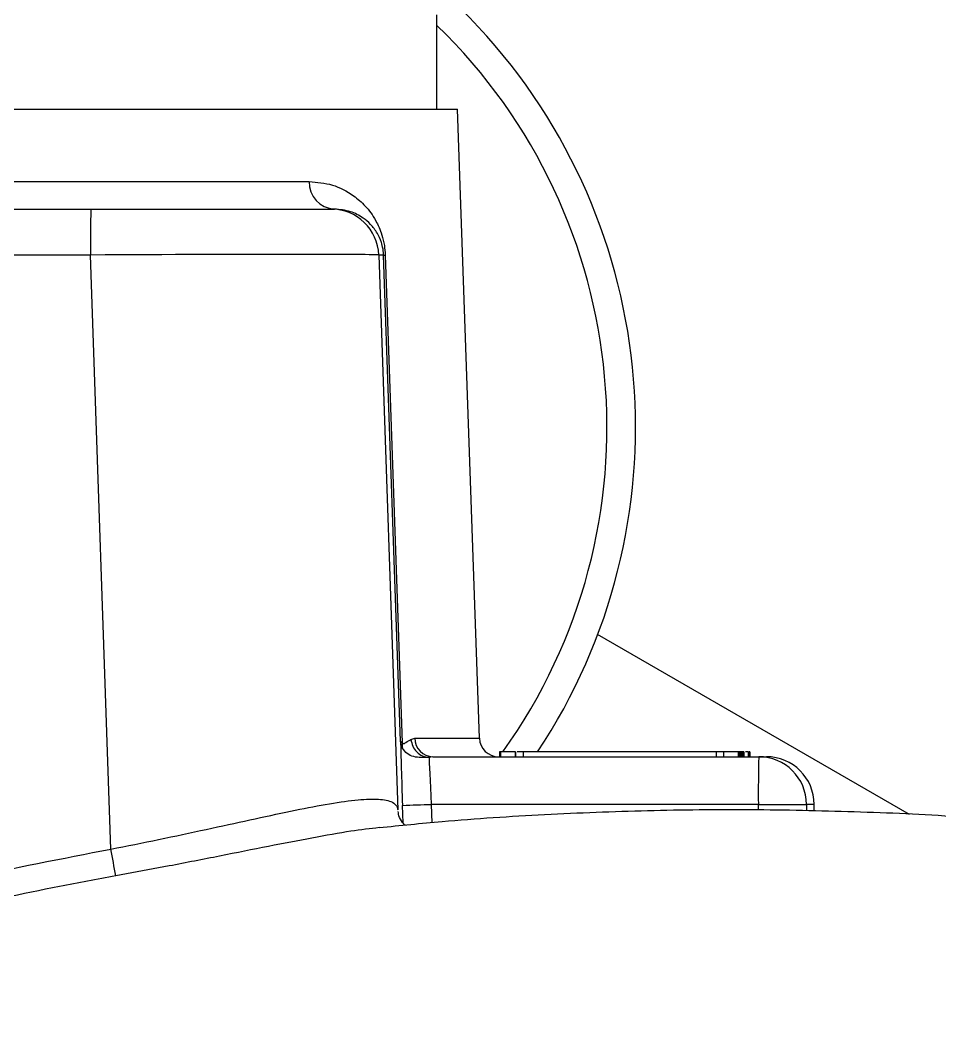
# Model space of a CAD drawing. Header units: millimetres. Extents: x 10469 to 13094, y 11322 to 13178.
# Drawn here: x 12488.2 to 12584.7, y 12794.9 to 12900.9 of the extents above; entities that cross this region are included whole.
import ezdxf

# ---------------------------------------------------------------- set-up
doc = ezdxf.new("R2010")
doc.units = ezdxf.units.MM

msp = doc.modelspace()

# ---------------------------------------------------------------- linework, layer by layer
at = {"color": 7, "linetype": 'Continuous', "lineweight": 25}
for p, q in [((12531.919, 12891.554), (12531.919, 12901.424)), ((12283.546, 12891.554), (12534.072, 12891.554)), ((12536.378, 12825.507), (12534.072, 12891.554)), ((12455.777, 12883.949), (12518.512, 12883.949)), ((12457.046, 12881.054), (12495.609, 12881.054)), ((12495.609, 12881.054), (12520.823, 12881.054)), ((12520.823, 12881.054), (12521.162, 12881.054)), ((12495.562, 12876.229), (12437.098, 12876.229)), ((12497.719, 12813.877), (12495.562, 12876.229)), ((12525.82, 12876.229), (12527.835, 12817.985)), ((12526.324, 12876.229), (12525.82, 12876.229)), ((12528.103, 12825.221), (12526.324, 12876.229)), ((12581.511, 12817.497), (12548.785, 12836.392)), ((12529.195, 12825.392), (12529.6, 12825.507)), ((12529.6, 12825.507), (12536.378, 12825.507)), ((12538.5, 12824.076), (12538.5, 12823.576)), ((12538.596, 12824.076), (12538.5, 12824.076)), ((12538.596, 12824.076), (12538.596, 12823.576)), ((12540.132, 12824.076), (12538.596, 12824.076)), ((12540.132, 12824.076), (12540.132, 12823.576)), ((12540.148, 12824.076), (12540.132, 12824.076)), ((12540.148, 12824.076), (12540.148, 12823.576)), ((12540.954, 12824.076), (12540.954, 12823.576)), ((12561.232, 12824.076), (12540.954, 12824.076)), ((12561.232, 12824.076), (12561.232, 12823.576)), ((12561.994, 12824.076), (12561.994, 12823.576)), ((12563.529, 12824.076), (12561.994, 12824.076)), ((12563.529, 12824.076), (12563.529, 12823.576)), ((12563.653, 12824.076), (12563.529, 12824.076)), ((12563.653, 12824.076), (12563.653, 12823.576)), ((12563.73, 12824.076), (12563.653, 12824.076)), ((12563.73, 12824.076), (12563.73, 12823.576)), ((12563.813, 12824.076), (12563.73, 12824.076)), ((12563.813, 12824.076), (12563.813, 12823.576)), ((12563.828, 12824.076), (12563.813, 12824.076)), ((12563.828, 12824.076), (12563.828, 12823.576)), ((12563.934, 12824.076), (12563.828, 12824.076)), ((12563.934, 12824.076), (12563.934, 12823.576)), ((12564.011, 12824.076), (12563.934, 12824.076)), ((12564.011, 12824.076), (12564.011, 12823.576)), ((12564.13, 12824.076), (12564.011, 12824.076)), ((12564.13, 12824.076), (12564.13, 12823.576)), ((12564.585, 12824.076), (12564.585, 12823.576)), ((12564.646, 12824.076), (12564.646, 12823.576)), ((12564.765, 12824.076), (12564.646, 12824.076)), ((12564.765, 12824.076), (12564.765, 12823.576)), ((12531.501, 12823.576), (12531.093, 12823.495)), ((12531.501, 12823.576), (12565.691, 12823.576)), ((12565.691, 12823.576), (12566.494, 12823.576)), ((12528.368, 12816.646), (12528.304, 12818.472)), ((12565.645, 12818.576), (12531.33, 12818.576)), ((12531.33, 12818.576), (12531.397, 12816.643)), ((12565.645, 12818.576), (12570.691, 12818.576)), ((12565.645, 12817.981), (12565.645, 12818.576)), ((12571.493, 12818.576), (12570.691, 12818.576)), ((12570.691, 12818.576), (12570.691, 12817.881)), ((12571.493, 12817.865), (12571.493, 12818.576)), ((12503.824, 12812.11), (12498.218, 12811.068))]:
    msp.add_line(p, q, dxfattribs=at)
at = {"color": 7, "linetype": 'Continuous', "lineweight": 25, "flags": 128}
msp.add_lwpolyline([(12526.502, 12876.229), (12526.711, 12870.232), (12527.546, 12846.247), (12528.285, 12825.039)], dxfattribs=at)
at = {"color": 7, "linetype": 'Continuous', "lineweight": 25}
for centre, radius, start, end in [((12491.044, 12858.182), 230, 0, 169.16329), ((12491.044, 12858.182), 210, 353.04862, 87.41373), ((12491.044, 12858.182), 61.716, 326.45296, 119.33475), ((12491.044, 12858.182), 58.716, 324.48916, 45.88125), ((12521.339, 12883.876), 2.828, 178.52133, 266.41162), ((12624.355, 12877.407), 128.798, 178.37751, 180.52437), ((12520.823, 12876.054), 5, 1.99872, 89.99883), ((12526.413, 12878.373), 2.147, 267.62542, 272.37458), ((12529.855, 12824.807), 1.587, 171.57287, 191.82511), ((12531.549, 12825.525), 1.949, 180.53014, 268.59074), ((12538.377, 12825.576), 2, 182, 270), ((12700.75, 12819.826), 135.111, 178.40951, 180.53004), ((12565.691, 12818.576), 5, 359.99877, 89.99877), ((12566.494, 12818.576), 5, 359.99877, 89.99877), ((12446.762, 15218.819), 2401.732, 271.945635, 272.017862), ((12158.148, 12752.111), 345.143, 9.83538, 10.30902)]:
    msp.add_arc(centre, radius, start, end, dxfattribs=at)
for centre, major_axis, ratio, start_param, end_param in [((12495.81, 12876.054), (30.012, 0.173), 0.0058617, 0.0094237, 1.579002), ((12528.378, 12818.472), (-0.279, 8), 0.0092432, 0.5664874, 1.5704735), ((12531.376, 12818.576), (-0.279, 5), 0.0092256, 0.1806299, 1.5702808)]:
    msp.add_ellipse(centre, major_axis=major_axis, ratio=ratio, start_param=start_param, end_param=end_param, dxfattribs=at)
for points, knots in [([(12518.512, 12883.949), (12519.339, 12883.878), (12520.993, 12883.735), (12522.925, 12882.709), (12524.421, 12881.44), (12525.422, 12880.092), (12526.083, 12878.642), (12526.42, 12877.337), (12526.477, 12876.569), (12526.502, 12876.229)], [0, 0, 0, 0, 0.2471586, 0.4942516, 0.6433281, 0.7917771, 0.8949186, 0.9533643, 1, 1, 1, 1]), ([(12526.324, 12876.229), (12526.317, 12876.358), (12526.304, 12876.578), (12526.233, 12877.059), (12526.037, 12877.796), (12525.602, 12878.678), (12524.965, 12879.489), (12524.037, 12880.262), (12522.804, 12880.898), (12521.738, 12880.999), (12521.162, 12881.054)], [0, 0, 0, 0, 0.0195506, 0.0331429, 0.0802921, 0.1758879, 0.3265534, 0.4794068, 0.7186286, 1, 1, 1, 1]), ([(12528.301, 12824.481), (12528.208, 12824.724), (12528.114, 12824.97), (12528.103, 12825.218), (12528.103, 12825.221)], [0, 0, 0, 0, 0.988646, 1, 1, 1, 1]), ([(12528.103, 12825.221), (12528.103, 12825.22), (12528.108, 12825.157), (12528.197, 12825.098), (12528.285, 12825.039)], [0, 0, 0, 0, 0.0113379, 1, 1, 1, 1]), ([(12528.285, 12825.039), (12528.312, 12825.015), (12528.443, 12824.899), (12528.756, 12825.14), (12529.023, 12825.294), (12529.195, 12825.392)], [0, 0, 0, 0, 0.0857974, 0.4114987, 1, 1, 1, 1]), ([(12529.195, 12825.392), (12529.242, 12825.15), (12529.335, 12824.665), (12529.782, 12824.054), (12530.388, 12823.613), (12530.858, 12823.534), (12531.093, 12823.495)], [0, 0, 0, 0, 0.2500015, 0.500002, 0.7500015, 1, 1, 1, 1]), ([(12531.093, 12823.495), (12530.538, 12823.477), (12529.705, 12823.451), (12528.761, 12823.846), (12528.455, 12824.269), (12528.301, 12824.481)], [0, 0, 0, 0, 0.498626, 0.748287, 1, 1, 1, 1]), ([(12540.954, 12824.076), (12540.867, 12824.076), (12540.691, 12824.076), (12540.445, 12824.076), (12540.357, 12824.076), (12540.323, 12824.076)], [0, 0, 0, 0, 0.3795073, 0.7631607, 1, 1, 1, 1]), ([(12562.01, 12824.076), (12562.009, 12824.076), (12562.008, 12824.076), (12561.883, 12824.076), (12561.547, 12824.076), (12561.337, 12824.076), (12561.232, 12824.076)], [0, 0, 0, 0, 0.2809541, 0.5584494, 0.7790389, 1, 1, 1, 1]), ([(12564.585, 12824.076), (12564.589, 12824.076), (12564.594, 12824.076), (12564.306, 12824.076), (12564.305, 12824.076)], [0, 0, 0, 0, 0.9984051, 1, 1, 1, 1]), ([(12497.719, 12813.877), (12499.394, 12814.211), (12502.791, 12814.887), (12507.709, 12815.945), (12512.387, 12816.972), (12516.613, 12817.884), (12520.35, 12818.614), (12523.381, 12819.063), (12525.696, 12819.183), (12527.018, 12818.961), (12527.69, 12818.537), (12527.787, 12818.17), (12527.835, 12817.985)], [0, 0, 0, 0, 0.1077924, 0.2187137, 0.3264996, 0.4373987, 0.5447847, 0.6555285, 0.7589279, 0.8656708, 0.9323941, 1, 1, 1, 1]), ([(12588.77, 12817.076), (12588.031, 12817.136), (12583.682, 12817.487), (12575.707, 12817.818), (12564.861, 12818.053), (12554.03, 12817.948), (12543.227, 12817.521), (12533.842, 12816.919), (12528.073, 12816.331), (12525.883, 12816.108)], [0, 0, 0, 0, 0.0352985, 0.207858, 0.3801201, 0.5520874, 0.723762, 0.8951454, 1, 1, 1, 1]), ([(12528.621, 12816.374), (12528.62, 12816.374), (12528.517, 12816.437), (12528.155, 12816.808), (12527.878, 12817.42), (12527.868, 12817.72), (12527.865, 12817.812)], [0, 0, 0, 0, 0.0041506, 0.4089068, 0.8208559, 1, 1, 1, 1]), ([(12525.88, 12816.135), (12524.923, 12816.023), (12522.882, 12815.784), (12518.91, 12815.072), (12514.272, 12814.171), (12509.219, 12813.156), (12505.609, 12812.456), (12503.824, 12812.11)], [0, 0, 0, 0, 0.182109, 0.388188, 0.5898419, 0.7972818, 1, 1, 1, 1]), ([(12437.475, 12797.575), (12442.369, 12799.298), (12452.157, 12802.742), (12467.145, 12807.098), (12482.321, 12810.906), (12492.587, 12812.887), (12497.719, 12813.877)], [0, 0, 0, 0, 0.24906391, 0.49812915, 0.74906425, 1, 1, 1, 1]), ([(12498.218, 12811.068), (12496.252, 12810.704), (12490.352, 12809.61), (12480.568, 12807.5), (12467.637, 12804.271), (12453.545, 12800.207), (12443.49, 12796.679), (12438.458, 12794.913)], [0, 0, 0, 0, 0.0968115, 0.2904543, 0.4843107, 0.7418988, 1, 1, 1, 1])]:
    msp.add_open_spline(points, degree=3, knots=knots, dxfattribs=at)

doc.saveas('drawing.dxf')
